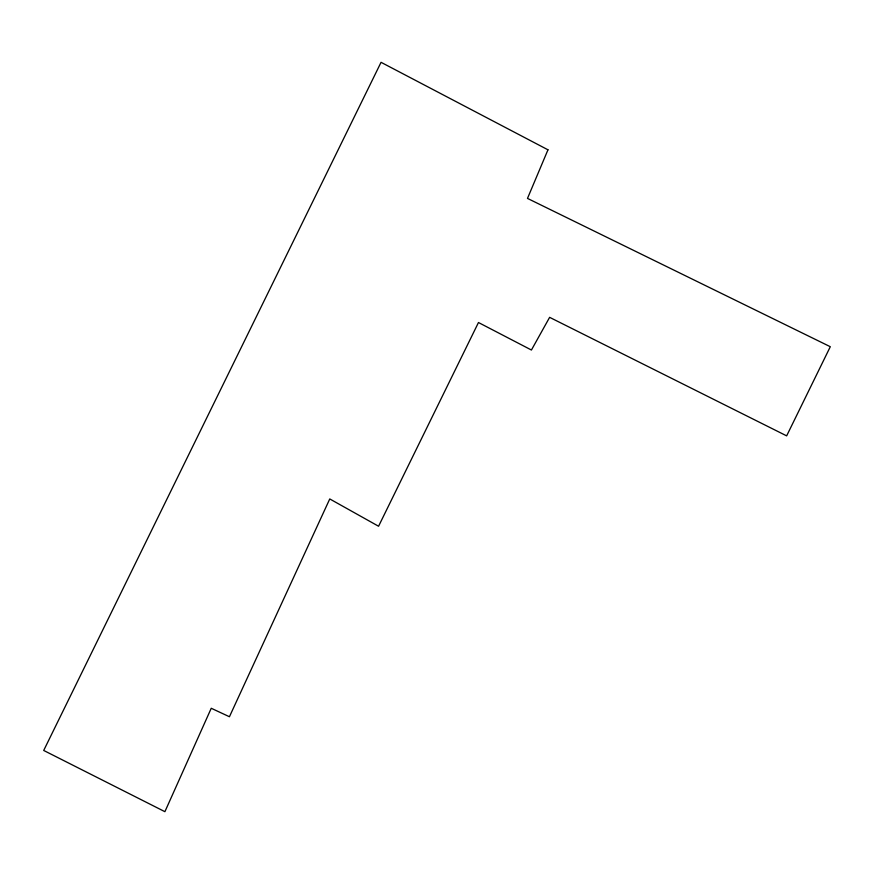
<?xml version="1.0" encoding="UTF-8"?>
<svg xmlns="http://www.w3.org/2000/svg" width="874" height="874" viewBox="0 0 874 874"><rect width="100%" height="100%" fill="white"/><g stroke="black" fill="none" stroke-linecap="round" stroke-linejoin="round"><path stroke-width="1.31" d="M547.965 149.804L527.492 198.409L830.3 346.716L786.655 435.864L549.626 317.338L531.425 350.026L478.471 322.517L378.573 526.246L329.76 498.945L229.436 716.746L211.246 708.268L164.902 811.684L43.7 750.46L381.053 62.316L547.965 149.804"/></g></svg>
